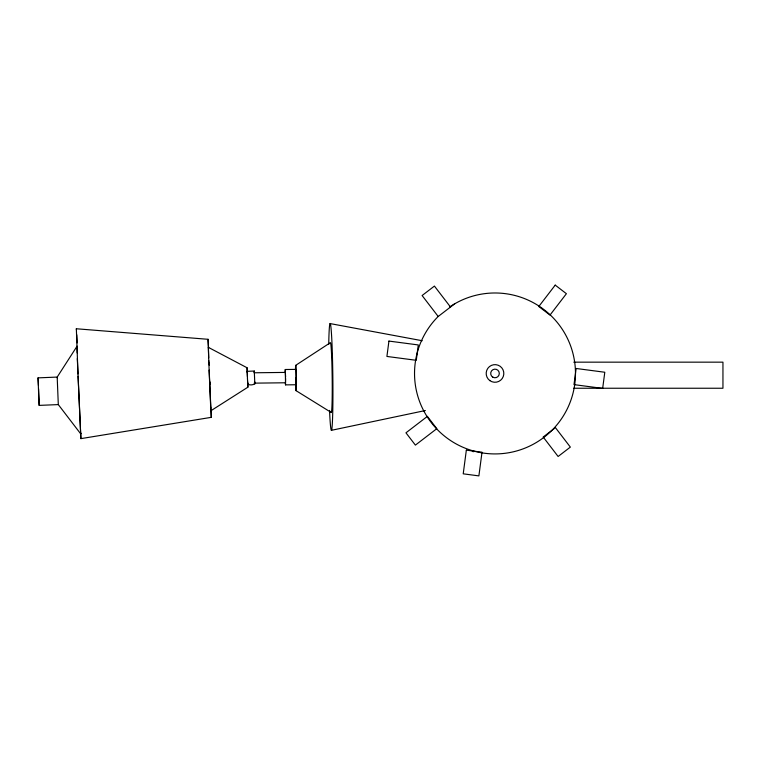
<?xml version="1.0" encoding="UTF-8"?>
<svg xmlns="http://www.w3.org/2000/svg" width="761" height="761" viewBox="0 0 761 761"><rect width="100%" height="100%" fill="white"/><g stroke="black" fill="none" stroke-linecap="round" stroke-linejoin="round"><path stroke-width="1.14" d="M285.632 378.464L285.499 382.773L254.193 383.144M285.118 372.452L285.289 369.504L295.877 369.389L296.058 384.752L285.546 384.876L285.308 383.325M77.232 352.942L77.108 346.131L57.189 377.075L38.06 377.865L38.659 394.445L39.182 405.385L58.302 404.595L80.676 433.818L80.704 432.952L80.885 438.631L211.282 417.342L211.139 411.14M39.182 405.385L38.583 388.804M285.546 384.876L285.289 369.504M454.764 303.763L438.098 316.557A80.466 80.466 0 0 0 469.318 449.713A80.466 80.466 0 0 0 574.736 362.578A80.466 80.466 0 0 0 449.827 306.864M543.402 436.871L555.425 427.644L570.35 447.097L558.117 456.486L543.192 437.033M295.772 365.29L330.398 342.65A34.93 1.36 89.3 0 1 332.224 381.661A34.93 1.36 89.3 0 1 330.892 411.425M247.791 383.991L247.877 387.197L211.006 410.683L210.768 407.278M331.387 430.326L425.37 410.521M247.335 374.878L247.22 371.32L254.288 371.035L254.383 372.7M247.667 382.678C246.06 386.027 256.99 385.494 254.764 381.898M254.031 372.785L285.337 372.414L285.622 377.104M573.756 362.16L722.95 362.16L722.95 388.243L573.756 388.243M296.058 384.752L295.649 378.055M77.993 373.974L76.347 328.762L208.057 339.301L208.581 348.205M472.334 451.463L473.913 451.663M330.141 323.587L422.231 340.728M208.685 357.822L208.39 347.377L247.078 367.772L247.306 372.186M296.086 390.688L331.263 412.5M450.502 307.035L434.417 286.079L422.108 295.525L438.193 316.481M254.83 384.048L254.288 371.035M247.22 371.32L247.268 372.024M247.877 387.197L247.601 381.385M208.39 347.377L208.466 348.024M211.282 417.342L208.733 360.495M76.347 328.762L76.481 329.922M80.885 438.631L77.299 358.593M80.676 433.818L78.079 376.267M57.237 377.741L57.189 377.075L58.302 404.595M38.06 377.865L38.44 385.408M76.766 334.754L77.165 342.916M210.702 407.278L209.104 370.093M247.534 379.844L247.648 382.783M209.246 362.892L209.351 365.194M247.439 377.989L247.544 380.49M247.335 375.458L247.468 378.169M210.055 382.032L210.103 384.438M247.401 376.476L247.078 367.772M208.933 364.643L208.057 339.301M247.734 383.297L247.763 384.343M328.733 344.314A53.375 2.074 89.3 0 1 331.691 337.427A53.375 2.074 89.3 0 1 332.643 415.801A53.375 2.074 89.3 0 1 329.542 410.398M295.477 369.133A12.699 0.495 89.3 0 1 296.21 369.694A12.699 0.495 89.3 0 1 296.343 388.291A12.699 0.495 89.3 0 1 295.582 384.486M388.938 341.08L386.911 356.443L416.267 360.305L418.284 344.942L388.938 341.08M466.341 450.151L463.221 473.827L478.888 475.891L482.008 452.205L466.341 450.151M576.125 368.476L574.003 384.619L602.664 388.395L604.795 372.253L576.125 368.476M555.216 285.109L538.798 306.502L549.994 315.092L566.403 293.698L555.216 285.109M427.387 416.381L405.955 432.819L415.392 445.118L436.814 428.671L427.387 416.381M492.852 377.18A4.3 4.3 0 0 0 499.302 373.451A4.3 4.3 0 0 0 492.852 369.722A4.3 4.3 0 0 0 492.852 377.18M489.875 380.633A8.828 8.828 0 0 0 503.782 374.298A8.828 8.828 0 0 0 491.349 365.423A8.828 8.828 0 0 0 489.875 380.633"/></g></svg>
